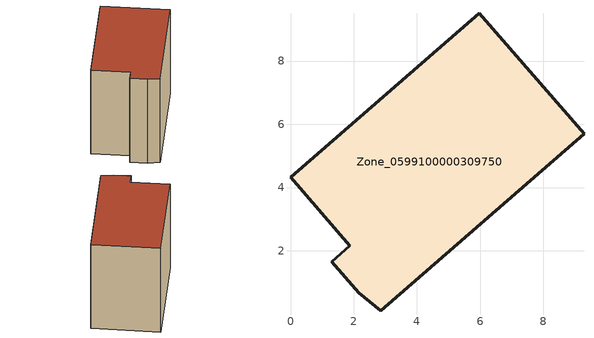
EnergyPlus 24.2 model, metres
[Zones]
Zone_0599100000309750
 floor ground (C_G): 5.97,9.52 9.29,5.71 2.86,0.1 2.16,0.67 1.3,1.65 1.88,2.16 0,4.33 z0
 wall outside (C_F): 9.29,5.71 5.97,9.52 0,4.33 1.88,2.16 1.3,1.65 2.16,0.67 2.86,0.1 9.29,5.71 z0:7.36
 roof outside (C_R): 2.86,0.1 9.29,5.71 5.97,9.52 0,4.33 1.88,2.16 1.3,1.65 2.16,0.67 z7.36
[BUILDING]
Pand.0599100000309750: North Axis=0; Terrain=City; Loads Convergence Tolerance Value=0.04; Temperature Convergence Tolerance Value=0.4; Solar Distribution=FullExterior; Maximum Number of Warmup Days=25; Minimum Number of Warmup Days=1
[Site:Location]
Rotterdam.The.Hague.AP_ZH_NLD Design_Conditions: Latitude=51.96; Longitude=4.45; Time Zone=1; Elevation=-4.5
[SITE:GROUNDTEMPERATURE:BUILDINGSURFACE]
18, 18, 18, 18, 18, 18, 18, 18, 18, 18, 18, 18
[MATERIAL] Thermal Absorptance=0.9; Solar Absorptance=0.7; Visible Absorptance=0.7
Name | Roughness | Thickness | Conductivity | Density | Specific Heat
G.TI.1946 | MediumSmooth | 0.15 | 1 | 540 | 1210
F.TI.1946 | Rough | 0.3 | 0.857143 | 1920 | 840
R.TI.1946 | MediumRough | 0.2 | 0.1 | 1500 | 1000
[CONSTRUCTION]
C_G: G.TI.1946
C_F: F.TI.1946
C_R: R.TI.1946
[ZONE]
Zone_0599100000309750: Type=1; Multiplier=1; Ceiling Height=Autocalculate; Volume=Autocalculate; Floor Area=autocalculate; Part of Total Floor Area=Yes
[ZONEINFILTRATION:DESIGNFLOWRATE]
Infil_Zone_0599100000309750: Zone or ZoneList or Space or SpaceList=Zone_0599100000309750; Schedule=AlwaysOn; Design Flow Rate Calculation Method=Flow/Area; Flow Rate per Floor Area=0.003; Constant Term Coefficient=1; Temperature Term Coefficient=0; Velocity Term Coefficient=0; Velocity Squared Term Coefficient=0
[HVACTEMPLATE:ZONE:IDEALLOADSAIRSYSTEM]
Zone_0599100000309750: Maximum Heating Supply Air Temperature=50; Minimum Cooling Supply Air Temperature=13; Maximum Heating Supply Air Humidity Ratio=0.0156; Minimum Cooling Supply Air Humidity Ratio=0.0077; Heating Limit=NoLimit; Cooling Limit=NoLimit; Dehumidification Control Type=ConstantSensibleHeatRatio; Cooling Sensible Heat Ratio=0.7; Dehumidification Setpoint=60; Humidification Control Type=None; Humidification Setpoint=30; Outdoor Air Method=None; Outdoor Air Flow Rate per Person=0.00944; Outdoor Air Flow Rate per Zone Floor Area=0; Outdoor Air Flow Rate per Zone=0; Demand Controlled Ventilation Type=None; Outdoor Air Economizer Type=NoEconomizer; Heat Recovery Type=None; Sensible Heat Recovery Effectiveness=0.7; Latent Heat Recovery Effectiveness=0.65
[ZONECONTROL:THERMOSTAT]
ThermostatControl_Zone_0599100000309750: Zone or ZoneList=Zone_0599100000309750; Control Type Schedule=DualSetpointControlType; Control 1=Thermostat_Zone_0599100000309750; Temperature Difference Between Cutout And Setpoint=0
[THERMOSTATSETPOINT:DUALSETPOINT]
Thermostat_Zone_0599100000309750: Heating Setpoint Temperature Schedule=HeatingSetpoint_Zone_0599100000309750; Cooling Setpoint Temperature Schedule=CoolingSetpoint_Zone_0599100000309750
[SCHEDULE:COMPACT]
HeatingSetpoint_Zone_0599100000309750: Through: 12/31, For: AllDays, Until: 24:00, 21
CoolingSetpoint_Zone_0599100000309750: Through: 12/31, For: AllDays, Until: 24:00, 24
DualSetpointControlType: Through: 12/31, For: AllDays, Until: 24:00, 4
AlwaysOn: Through: 12/31, For: AllDays, Until: 24:00, 1
